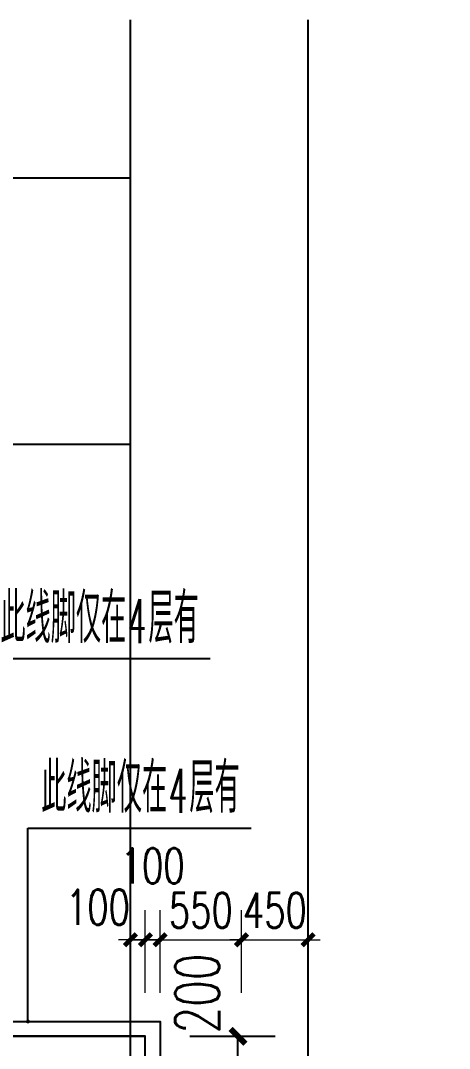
# Model space of a CAD drawing. Extents: x -59851 to 653804, y -249523 to 437614.
# Drawn here: x -34656 to -31760, y 83324 to 90271 of the extents above; entities that cross this region are included whole.
import ezdxf

# ---------------------------------------------------------------- set-up
doc = ezdxf.new("R2010")
doc.units = 0
doc.header["$LTSCALE"] = 1000
doc.header["$MEASUREMENT"] = 0
for name, color, linetype in [('A-外装饰线脚', 7, 'Continuous'), ('A-洞口', 105, 'Continuous'), ('A-第三道尺寸线', 105, 'Continuous'), ('DIM_LEAD', 3, 'Continuous'), ('DOOR_FIRE', 4, 'Continuous'), ('DOOR_FIRE_TEXT', 7, 'Continuous'), ('DOTE', 16, 'Continuous'), ('mianji', 6, 'Continuous'), ('PUB_TEXT', 7, 'Continuous'), ('WALL', 2, 'Continuous')]:
    doc.layers.add(name, color=color, linetype=linetype)
doc.layers.add('A-第四道尺寸线(线脚尺寸)', color=105, linetype='Continuous', lineweight=5)
doc.styles.add('_TCH_DIM', font='SIMPLEX.shx', dxfattribs={"width": 0.7, "bigfont": 'GBCBIG.shx'})
doc.styles.add('_TCH_DIM_T3', font='SIMPLEX.shx', dxfattribs={"width": 0.705882, "bigfont": 'GBCBIG.shx'})
doc.styles.add('_TCH_WINDOW', font='SIMPLEX.shx', dxfattribs={"width": 0.7, "height": 3.5, "bigfont": 'GBCBIG.shx'})
doc.styles.get("Standard").update_dxf_attribs({"font": 'gbenor.shx', "width": 0.7, "bigfont": 'gbcbig.shx'})
doc.dimstyles.new('_TCH_ARCH&&100', dxfattribs={"dimtxt": 297.5, "dimasz": 100, "dimexe": 250, "dimexo": 300, "dimgap": 100, "dimtad": 1, "dimdec": 0, "dimzin": 0, "dimdsep": 46, "dimtxsty": '_TCH_DIM_T3', "dimblk": 'ARCHTICK', "dimcen": 0.09, "dimclrt": 7, "dimazin": 2, "dimtfac": 1, "dimtdec": 0, "dimtix": 1, "dimtmove": 2, "dimatfit": 3, "dimfxl": 0, "dimtolj": 1, "dimtzin": 0, "dimarcsym": 0})
doc.dimstyles.new('_TCH_ARCH&&80', dxfattribs={"dimtxt": 238, "dimasz": 80, "dimexe": 200, "dimexo": 240, "dimgap": 80, "dimtad": 1, "dimdec": 0, "dimzin": 0, "dimdsep": 46, "dimtxsty": '_TCH_DIM_T3', "dimblk": 'ARCHTICK', "dimcen": 0.09, "dimclrt": 7, "dimazin": 2, "dimtfac": 1, "dimtdec": 0, "dimtix": 1, "dimtmove": 2, "dimatfit": 3, "dimfxl": 0, "dimtolj": 1, "dimtzin": 0, "dimarcsym": 0})

# ---------------------------------------------------------------- blocks, each defined once
blk = doc.blocks.new('fdsfdsgfdsgb')
at = {"layer": 'mianji'}
blk.add_lwpolyline([(-195608.2, 146788.3), (-196208.2, 146788.3), (-196208.2, 146588.3), (-201808.2, 146588.3), (-201808.2, 145188.3), (-203408.2, 145188.3), (-203408.2, 151788.3), (-198208.2, 151788.3), (-198208.2, 152688.3), (-201608.2, 152688.3), (-201608.2, 158588.3), (-205208.2, 158588.3), (-205208.2, 156788.3), (-208608.2, 156788.3), (-208608.2, 148288.3), (-207208.2, 148288.3), (-207208.2, 146488.3), (-208608.2, 146488.3), (-208608.2, 137588.3), (-164208.2, 137588.3)], dxfattribs=at)
blk = doc.blocks.new('zhouxianssceng0329')
at = {"layer": 'DOTE'}
for p, q in [((-33913.7, 132089.9), (-33913.7, 156469.4)), ((-32713.7, 146898.2), (-32713.7, 156469.4)), ((-33913.7, 155398.2), (-44988.6, 155398.2)), ((-33913.7, 153598.2), (-44988.6, 153598.2))]:
    blk.add_line(p, q, dxfattribs=at)
blk = doc.blocks.new('$DorLib2D$00000116')
at = {"color": 0}
for p, q in [((-0.5, 0), (-0.1464, 0.3536)), ((0.5, 0), (0.1464, 0.3536))]:
    blk.add_line(p, q, dxfattribs=at)
for centre, start, end in [((-0.5, 0), 0, 45), ((0.5, 0), 135, 180)]:
    blk.add_arc(centre, 0.5, start, end, dxfattribs=at)
blk = doc.blocks.new('youceshujing0329')
at = {"layer": 'A-洞口'}
for points in [[(-37213.7, 22682.6), (-36913.7, 22682.6), (-36913.7, 22182.6), (-37213.7, 22182.6)], [(-36813.7, 22682.6), (-36813.7, 22432.6), (-36563.7, 22432.6), (-36563.7, 22682.6)]]:
    blk.add_lwpolyline(points, close=True, dxfattribs=at)
for points in [[(-36913.7, 22682.6), (-37158.2, 22620.6), (-37213.7, 22182.6)], [(-36563.7, 22682.6), (-36761, 22628.3), (-36813.7, 22432.6)]]:
    blk.add_lwpolyline(points, dxfattribs=at)
at = {"layer": 'DOOR_FIRE'}
for p, q in [((-37113.7, 22082.6), (-35613.7, 22082.6)), ((-35413.7, 22082.6), (-34813.7, 22082.6)), ((-37113.7, 21982.6), (-35613.7, 21982.6)), ((-35413.7, 21982.6), (-34813.7, 21982.6))]:
    blk.add_line(p, q, dxfattribs=at)
at = {"layer": 'WALL'}
for p, q in [((-37413.7, 22882.6), (-35413.7, 22882.6)), ((-37413.7, 21982.6), (-37413.7, 22882.6)), ((-35413.7, 22882.6), (-33813.7, 22882.6)), ((-33813.7, 21982.6), (-33813.7, 22882.6)), ((-37213.7, 22682.6), (-35513.7, 22682.6)), ((-37213.7, 22082.6), (-37213.7, 22682.6)), ((-35513.7, 22082.6), (-35513.7, 22682.6)), ((-35413.7, 22082.6), (-35413.7, 22682.6)), ((-35413.7, 22682.6), (-34013.7, 22682.6)), ((-34013.7, 22082.6), (-34013.7, 22682.6)), ((-37113.7, 22082.6), (-37213.7, 22082.6)), ((-37113.7, 21982.6), (-37113.7, 22082.6)), ((-35513.7, 22082.6), (-35613.7, 22082.6)), ((-35613.7, 22082.6), (-35613.7, 21982.6)), ((-35413.7, 21982.6), (-35413.7, 22082.6)), ((-34013.7, 22082.6), (-34813.7, 22082.6)), ((-34813.7, 22082.6), (-34813.7, 21982.6)), ((-37413.7, 21982.6), (-37113.7, 21982.6)), ((-35613.7, 21982.6), (-35413.7, 21982.6)), ((-34813.7, 21982.6), (-33813.7, 21982.6))]:
    blk.add_line(p, q, dxfattribs=at)
at = {"layer": 'DOOR_FIRE', "zscale": 100}
for p, xscale, yscale in [((-36363.7, 22032.6), 1500, -1500), ((-35113.7, 22032.6), 600, -600)]:
    blk.add_blockref('$DorLib2D$00000116', p, dxfattribs=dict(at, xscale=xscale, yscale=yscale))
at = {"layer": 'DOOR_FIRE_TEXT', "style": '_TCH_WINDOW'}
for s, height, width, p in [('丙', 337.6, 0.7, (-35297.7, 21439)), ('丙', 337.6, 0.7, (-36533.7, 21372.6)), ('FM', 297.5, 0.494118, (-35591.7, 21439)), ('0618', 297.5, 0.494118, (-35125.7, 21439)), ('FM', 297.5, 0.494118, (-36827.7, 21372.6)), ('1518', 297.5, 0.494118, (-36361.7, 21372.6))]:
    blk.add_text(s, height=height, dxfattribs=dict(at, width=width)).set_placement(p)
at = {"layer": 'PUB_TEXT', "width": 0.7}
for s, height, p in [('强电井', 337.59, (-36644, 22269.3)), ('水', 337.6, (-34803.6, 22269.3))]:
    blk.add_text(s, height=height, dxfattribs=at).set_placement(p)
blk = doc.blocks.new('_ArchTick')
at = {"color": 0, "linetype": 'ByBlock', "const_width": 0.4}
blk.add_lwpolyline([(-0.5, -0.5), (0.5, 0.5)], dxfattribs=at)
blk = doc.blocks.new('*D424')
at = {"layer": 'A-第四道尺寸线(线脚尺寸)', "color": 0, "lineweight": -2, "transparency": 16777216}
for p, q in [((-33913.7, 90492), (-33913.7, 91050.6)), ((-33813.7, 90492), (-33813.7, 91050.6)), ((-33913.7, 90850.6), (-33993.7, 90850.6)), ((-33913.7, 90850.6), (-33813.7, 90850.6)), ((-33813.7, 90850.6), (-33733.7, 90850.6))]:
    blk.add_line(p, q, dxfattribs=at)
at = {"layer": 'Defpoints', "color": 0, "transparency": 16777216}
for p in [(-33813.7, 90850.6), (-33913.7, 90252), (-33813.7, 90252)]:
    blk.add_point(p, dxfattribs=at)
at = {"layer": 'A-第四道尺寸线(线脚尺寸)', "color": 0, "lineweight": -2, "transparency": 16777216, "xscale": 80, "yscale": 80, "zscale": 80}
blk.add_blockref('_ArchTick', (-33913.7, 90850.6), dxfattribs=at)
at = {"layer": 'A-第四道尺寸线(线脚尺寸)', "color": 0, "lineweight": -2, "transparency": 16777216, "xscale": 80, "yscale": 80, "zscale": 80, "rotation": 180}
blk.add_blockref('_ArchTick', (-33813.7, 90850.6), dxfattribs=at)
at = {"layer": 'A-第四道尺寸线(线脚尺寸)', "color": 7, "transparency": 16777216, "insert": (-34133.7, 91070.6), "char_height": 238, "attachment_point": 5, "style": '_TCH_DIM_T3'}
blk.add_mtext('\\A1;100', dxfattribs=at)
blk = doc.blocks.new('*D425')
at = {"layer": 'A-第四道尺寸线(线脚尺寸)', "color": 0, "lineweight": -2, "transparency": 16777216}
for p, q in [((-33813.7, 90492), (-33813.7, 91050.6)), ((-33713.7, 90492), (-33713.7, 91050.6)), ((-33813.7, 90850.6), (-33893.7, 90850.6)), ((-33813.7, 90850.6), (-33713.7, 90850.6)), ((-33713.7, 90850.6), (-33633.7, 90850.6))]:
    blk.add_line(p, q, dxfattribs=at)
at = {"layer": 'Defpoints', "color": 0, "transparency": 16777216}
for p in [(-33713.7, 90850.6), (-33813.7, 90252), (-33713.7, 90252)]:
    blk.add_point(p, dxfattribs=at)
at = {"layer": 'A-第四道尺寸线(线脚尺寸)', "color": 0, "lineweight": -2, "transparency": 16777216, "xscale": 80, "yscale": 80, "zscale": 80}
blk.add_blockref('_ArchTick', (-33813.7, 90850.6), dxfattribs=at)
at = {"layer": 'A-第四道尺寸线(线脚尺寸)', "color": 0, "lineweight": -2, "transparency": 16777216, "xscale": 80, "yscale": 80, "zscale": 80, "rotation": 180}
blk.add_blockref('_ArchTick', (-33713.7, 90850.6), dxfattribs=at)
at = {"layer": 'A-第四道尺寸线(线脚尺寸)', "color": 7, "transparency": 16777216, "insert": (-33763.7, 91350.6), "char_height": 238, "attachment_point": 5, "style": '_TCH_DIM_T3'}
blk.add_mtext('\\A1;100', dxfattribs=at)
blk = doc.blocks.new('*D426')
at = {"layer": 'A-第四道尺寸线(线脚尺寸)', "color": 0, "lineweight": -2, "transparency": 16777216}
for p, q in [((-33713.7, 90492), (-33713.7, 91050.6)), ((-33163.7, 90492), (-33163.7, 91050.6)), ((-33713.7, 90850.6), (-33793.7, 90850.6)), ((-33713.7, 90850.6), (-33163.7, 90850.6)), ((-33163.7, 90850.6), (-33083.7, 90850.6))]:
    blk.add_line(p, q, dxfattribs=at)
at = {"layer": 'Defpoints', "color": 0, "transparency": 16777216}
for p in [(-33163.7, 90850.6), (-33713.7, 90252), (-33163.7, 90252)]:
    blk.add_point(p, dxfattribs=at)
at = {"layer": 'A-第四道尺寸线(线脚尺寸)', "color": 0, "lineweight": -2, "transparency": 16777216, "xscale": 80, "yscale": 80, "zscale": 80}
blk.add_blockref('_ArchTick', (-33713.7, 90850.6), dxfattribs=at)
at = {"layer": 'A-第四道尺寸线(线脚尺寸)', "color": 0, "lineweight": -2, "transparency": 16777216, "xscale": 80, "yscale": 80, "zscale": 80, "rotation": 180}
blk.add_blockref('_ArchTick', (-33163.7, 90850.6), dxfattribs=at)
at = {"layer": 'A-第四道尺寸线(线脚尺寸)', "color": 7, "transparency": 16777216, "insert": (-33438.7, 91049.6), "char_height": 238, "attachment_point": 5, "style": '_TCH_DIM_T3'}
blk.add_mtext('\\A1;550', dxfattribs=at)
blk = doc.blocks.new('*D427')
at = {"layer": 'A-第四道尺寸线(线脚尺寸)', "color": 0, "lineweight": -2, "transparency": 16777216}
for p, q in [((-33163.7, 90492), (-33163.7, 91050.6)), ((-32713.7, 90492), (-32713.7, 91050.6)), ((-33163.7, 90850.6), (-33243.7, 90850.6)), ((-33163.7, 90850.6), (-32713.7, 90850.6)), ((-32713.7, 90850.6), (-32633.7, 90850.6))]:
    blk.add_line(p, q, dxfattribs=at)
at = {"layer": 'Defpoints', "color": 0, "transparency": 16777216}
for p in [(-32713.7, 90850.6), (-33163.7, 90252), (-32713.7, 90252)]:
    blk.add_point(p, dxfattribs=at)
at = {"layer": 'A-第四道尺寸线(线脚尺寸)', "color": 0, "lineweight": -2, "transparency": 16777216, "xscale": 80, "yscale": 80, "zscale": 80}
blk.add_blockref('_ArchTick', (-33163.7, 90850.6), dxfattribs=at)
at = {"layer": 'A-第四道尺寸线(线脚尺寸)', "color": 0, "lineweight": -2, "transparency": 16777216, "xscale": 80, "yscale": 80, "zscale": 80, "rotation": 180}
blk.add_blockref('_ArchTick', (-32713.7, 90850.6), dxfattribs=at)
at = {"layer": 'A-第四道尺寸线(线脚尺寸)', "color": 7, "transparency": 16777216, "insert": (-32938.7, 91049.6), "char_height": 238, "attachment_point": 5, "style": '_TCH_DIM_T3'}
blk.add_mtext('\\A1;450', dxfattribs=at)
blk = doc.blocks.new('*D2148')
at = {"layer": 'A-第三道尺寸线', "color": 0, "lineweight": -2, "transparency": 16777216}
for p, q in [((-33513.7, 83405.7), (-32937.8, 83405.7)), ((-33187.8, 83205.7), (-33187.8, 83405.7)), ((-33513.7, 83205.7), (-32937.8, 83205.7))]:
    blk.add_line(p, q, dxfattribs=at)
at = {"layer": 'Defpoints', "color": 0, "transparency": 16777216}
for p in [(-33813.7, 83405.7), (-33187.8, 83405.7), (-33813.7, 83205.7)]:
    blk.add_point(p, dxfattribs=at)
at = {"layer": 'A-第三道尺寸线', "color": 0, "lineweight": -2, "transparency": 16777216, "xscale": 100, "yscale": 100, "zscale": 100}
for p, rotation in [((-33187.8, 83405.7), 90), ((-33187.8, 83205.7), 270)]:
    blk.add_blockref('_ArchTick', p, dxfattribs=dict(at, rotation=rotation))
at = {"layer": 'A-第三道尺寸线', "color": 7, "transparency": 16777216, "insert": (-33462.8, 83694.7), "char_height": 297.5, "attachment_point": 5, "rotation": 90, "style": '_TCH_DIM_T3'}
blk.add_mtext('\\A1;200', dxfattribs=at)
blk = doc.blocks.new('34cengxianjiao0427')
at = {"layer": 'A-第四道尺寸线(线脚尺寸)'}
for base, p1, p2, picture, middle in [((-33713.7, 90850.6), (-33813.7, 90252), (-33713.7, 90252), '*D425', (-33763.7, 91350.6)), ((-33813.7, 90850.6), (-33913.7, 90252), (-33813.7, 90252), '*D424', (-34133.7, 91070.6))]:
    dim = blk.add_linear_dim(base=base, p1=p1, p2=p2, angle=0, dimstyle='_TCH_ARCH&&80', dxfattribs=at)
    dim.commit()
    dim.dimension.update_dxf_attribs({"geometry": picture, "text_midpoint": middle, "dimtype": 129})
for p1, p2, picture, middle in [((-33713.7, 90252), (-33163.7, 90252), '*D426', (-33438.7, 91049.6)), ((-33163.7, 90252), (-32713.7, 90252), '*D427', (-32938.7, 91049.6))]:
    dim = blk.add_aligned_dim(p1=p1, p2=p2, distance=598.6, dimstyle='_TCH_ARCH&&80', dxfattribs=at)
    dim.commit()
    dim.dimension.update_dxf_attribs({"geometry": picture, "text_midpoint": middle})

msp = doc.modelspace()

# ---------------------------------------------------------------- linework, layer by layer
at = {"layer": 'A-外装饰线脚'}
msp.add_lwpolyline([(-40813.7, 67505.7), (-43813.7, 67505.7), (-43813.7, 68205.7), (-44313.7, 68205.7), (-44313.7, 89505.7), (-39913.7, 89505.7), (-39913.7, 89405.7), (-37113.7, 89405.7), (-37113.7, 88705.7), (-36413.7, 88705.7), (-36413.7, 83905.7), (-37113.7, 83905.7), (-37113.7, 83505.7), (-33713.7, 83505.7), (-33713.7, 82755.7)], dxfattribs=at)
at = {"layer": 'DIM_LEAD'}
for p, q in [((-36247.9, 85958.4), (-33374.9, 85958.4)), ((-34606.4, 83505.7), (-34606.4, 84811.8)), ((-34606.4, 84811.8), (-33098.6, 84811.8))]:
    msp.add_line(p, q, dxfattribs=at)
at = {"layer": 'DIM_LEAD', "const_width": 13.3}
msp.add_lwpolyline([(-34606.4, 83499.1, 1), (-34606.4, 83512.4, 1)], format="xyb", close=True, dxfattribs=at)

# ---------------------------------------------------------------- block references
for name, p in [('zhouxianssceng0329', (0, -66192.5)), ('fdsfdsgfdsgb', (164394.5, -69282.6)), ('youceshujing0329', (0, 60523.1))]:
    msp.add_blockref(name, p)
at = {"layer": 'A-第四道尺寸线(线脚尺寸)'}
msp.add_blockref('34cengxianjiao0427', (0, -6792.5), dxfattribs=at)

# ---------------------------------------------------------------- texts
at = {"layer": 'PUB_TEXT', "style": '_TCH_DIM'}
for s, height, width, p in [('此线脚仅在', 337.59, 0.7, (-34792.7, 86063.4)), ('层有', 337.59, 0.7, (-33792.6, 86063.4)), ('4', 297.5, 0.494118, (-33932.6, 86063.4)), ('此线脚仅在', 337.59, 0.7, (-34516.5, 84916.8)), ('层有', 337.59, 0.7, (-33516.4, 84916.8)), ('4', 297.5, 0.494118, (-33656.4, 84916.8))]:
    msp.add_text(s, height=height, dxfattribs=dict(at, width=width)).set_placement(p)

# ---------------------------------------------------------------- dimensions: what is measured, and where the dimension line sits
at = {"layer": 'A-第三道尺寸线'}
dim = msp.add_linear_dim(base=(-33187.8, 83405.7), p1=(-33813.7, 83205.7), p2=(-33813.7, 83405.7), angle=90, dimstyle='_TCH_ARCH&&100', dxfattribs=at)
dim.commit()
dim.dimension.update_dxf_attribs({"geometry": '*D2148', "text_midpoint": (-33462.8, 83694.7), "dimtype": 161})

doc.saveas('drawing.dxf')
